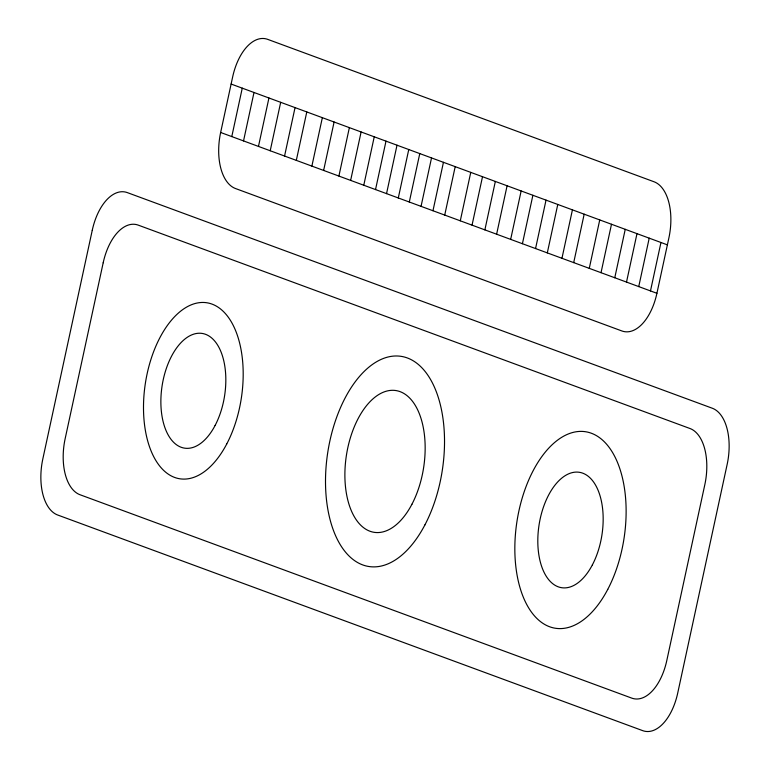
<?xml version="1.0" encoding="UTF-8"?>
<svg xmlns="http://www.w3.org/2000/svg" width="770" height="770" viewBox="0 0 770 770"><rect width="100%" height="100%" fill="white"/><g stroke="black" fill="none" stroke-linecap="round" stroke-linejoin="round"><path stroke-width="1.16" d="M220.644 132.478L232.636 77.01A48.135 26.238 -81.3 0 1 267.739 39.376L654.067 181.778A48.135 26.238 -81.3 0 1 668.909 237.824L656.916 293.293A48.135 26.238 -81.3 0 1 621.813 330.936L235.485 188.525A48.135 26.238 -81.3 0 1 220.644 132.478L656.916 293.293M231.789 136.588L242.261 88.146M243.532 140.92L254.004 92.477M258.47 146.425L268.942 97.983M270.212 150.756L280.684 102.314M284.563 156.041L295.045 107.608M296.315 160.372L306.787 111.939M311.879 166.108L322.351 117.675M323.631 170.44L334.103 122.007M338.896 176.07L349.368 127.627M350.639 180.401L361.111 131.959M363.777 185.243L374.249 136.8M375.529 189.574L386.001 141.131M386.54 193.636L397.012 145.193M398.292 197.967L408.764 149.524M409.303 202.019L419.775 153.586M421.055 206.35L431.527 157.917M432.971 210.749L443.443 162.306M444.723 215.08L455.195 166.638M460.287 220.817L470.759 172.374M472.039 225.148L482.511 176.705M484.869 229.883L495.341 181.441M496.621 234.205L507.093 185.772M510.664 239.393L521.146 190.95M522.416 243.715L532.888 195.282M535.554 248.566L546.026 200.123M547.306 252.897L557.778 204.454M561.956 258.297L572.428 209.854M573.708 262.628L584.18 214.185M589.271 268.364L599.743 219.922M601.024 272.695L611.496 224.253M614.768 277.758L625.24 229.325M626.51 282.089L636.982 233.656M638.744 286.594L649.216 238.161M650.486 290.925L660.958 242.492M231.115 84.045L667.388 244.86M92.265 230.259L42.822 458.949A48.135 26.238 -81.3 0 0 57.673 515.005L642.632 730.624A48.135 26.238 -81.3 0 0 677.735 692.99L727.178 464.3A48.135 26.238 -81.3 0 0 712.327 408.244L127.368 192.625A48.135 26.238 -81.3 0 0 92.265 230.259M103.19 262.782L65.152 438.688A48.135 26.238 -81.3 0 0 80.003 494.735L631.708 698.101A48.135 26.238 -81.3 0 0 666.81 660.468L704.848 484.561A48.135 26.238 -81.3 0 0 689.997 428.515L138.292 225.148A48.135 26.238 -81.3 0 0 103.19 262.782M592.38 564.872A58.376 31.83 -81.3 0 0 580.59 472.53A58.376 31.83 -81.3 0 0 538.528 552.6A58.376 31.83 -81.3 0 0 592.38 564.872M424.886 524.947A106.318 57.971 -81.3 0 0 403.422 356.789A106.318 57.971 -81.3 0 0 326.817 502.608A106.318 57.971 -81.3 0 0 424.886 524.947M215.109 425.454A58.029 31.637 -81.3 0 0 203.395 333.67A58.029 31.637 -81.3 0 0 161.584 413.259A58.029 31.637 -81.3 0 0 215.109 425.454M607.761 589.377A99.407 54.198 -81.3 0 0 587.683 432.143A99.407 54.198 -81.3 0 0 516.064 568.481A99.407 54.198 -81.3 0 0 607.761 589.377M411.911 504.283A71.716 39.097 -81.3 0 0 397.436 390.852A71.716 39.097 -81.3 0 0 345.769 489.21A71.716 39.097 -81.3 0 0 411.911 504.283M226.736 443.982A89.05 48.558 -81.3 0 0 208.757 303.13A89.05 48.558 -81.3 0 0 144.596 425.271A89.05 48.558 -81.3 0 0 226.736 443.982"/></g></svg>
